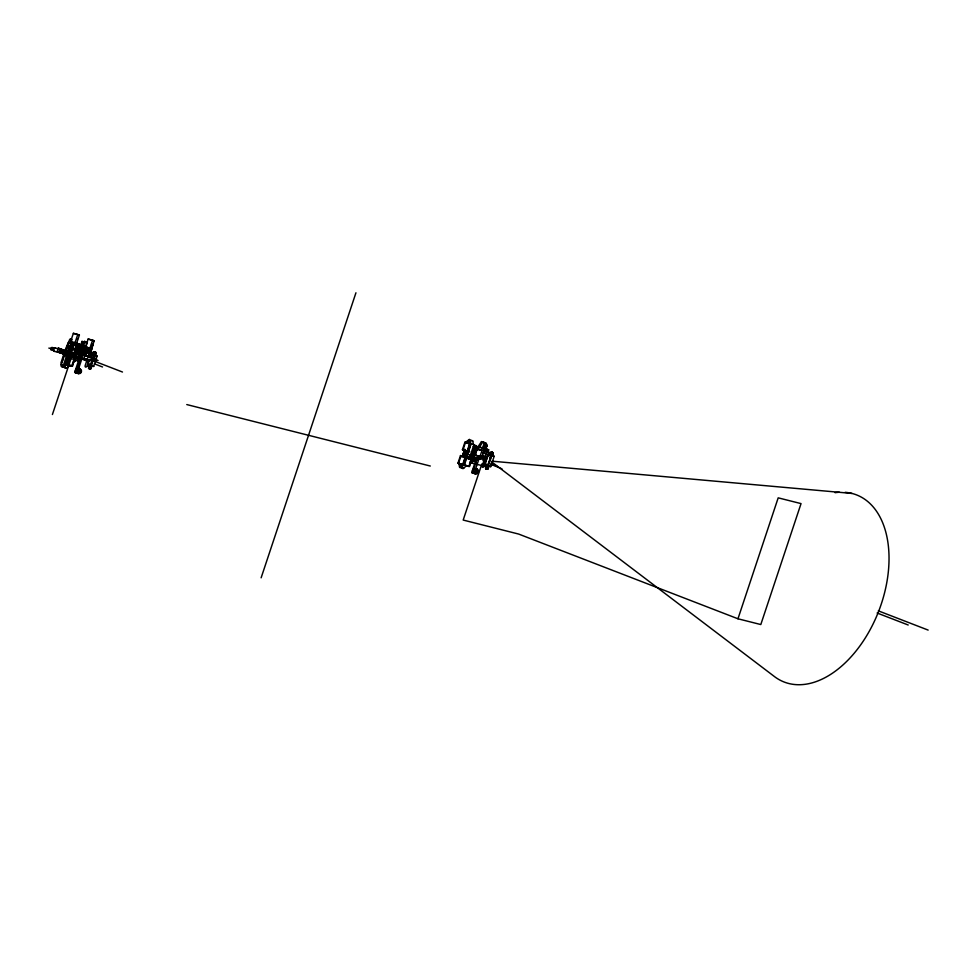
<?xml version="1.0" encoding="UTF-8"?>
<svg xmlns="http://www.w3.org/2000/svg" width="977" height="977" viewBox="0 0 977 977"><rect width="100%" height="100%" fill="white"/><g stroke="black" fill="none" stroke-linecap="round" stroke-linejoin="round"><path stroke-width="1.47" d="M485.996 467.458C486.326 469.913 488.488 465.589 486.412 466.566M90.421 366.619L89.713 368.097L88.883 367.792M485.874 467.482C486.241 470.401 488.842 465.308 486.375 466.42M86.391 359.047L87.429 359.854M486.253 450.788C486.68 454.012 489.221 448.235 486.607 449.957M488.012 451.154L488.024 450.312M490.442 453.682C490.662 456.943 493.446 451.386 490.82 452.876M91.569 361.38L90.275 365.288L91.386 365.557L95.27 353.454L94.83 351.842L93.67 352.233M92.046 366.045L90.678 368.854L88.467 367.853L88.724 368.476L90.116 368.28L91.191 365.728L93.682 366.448L97.138 356.055L95.514 355.628L96.173 352.966L95.111 352.147M491.7 455.514L492.261 452.498L490.442 452.778M490.723 466.664L487.315 465.504L490.723 466.664L494.179 456.271L492.555 455.844L493.214 453.181L491.602 451.997M90.299 366.912L89.2 367.975M483.957 448.932L484.763 448.528L473.625 445.915L470.255 455.416L470.499 456.332L472.477 456.674M89.286 350.279L90.043 351.525L90.69 349.571M470.682 456.418C480.904 460.069 483.163 460.301 483.578 448.064M481.099 457.847L482.284 458.311L482.113 457.089M470.914 458.824L471.72 456.406L474.504 457.395M475.604 457.676L475.066 459.3L475.884 457.749L480.794 458.787M71.639 343.819L70.026 343.208L73.373 333.316L79.393 335.074L76.059 344.93L70.747 343.599L78.075 346.432M70.026 343.208L74.46 344.331L77.794 334.427M75.119 350.804L76.23 351.085L75.168 354.285L77.378 354.834L80.065 346.75L73.19 344.392L78.954 346.652M67.303 355.555L57.142 351.598L58.29 348.142L66.705 351.17M66.167 352.184L59.377 350.291L59.951 348.569M60.721 352.502L61.295 350.78M61.82 352.782L62.406 351.061M71.15 355.213L62.955 352.038L63.297 351.012L74.325 354.333M68.292 356.08L62.858 353.979L63.151 353.124L64.482 353.637L60.134 352.538L64.226 354.114M63.737 356.336L62.039 362.223M66.241 348.826L68.414 343.049M70.613 354.614L67.157 353.735L63.42 365.325A1.82 1.136 -68.9 0 1 61.746 366.766A1.82 1.136 -68.9 0 1 61.209 364.763L64.641 354.456M68.207 347.983L68.781 346.261L69.892 346.542L69.318 348.264L68.207 347.983L78.661 351.879L77.549 351.598M67.999 351.561L71.602 340.753A1.82 1.136 -68.9 0 0 71.065 338.738A1.82 1.136 -68.9 0 0 69.379 340.191L65.789 350.999L67.608 351.402M77.439 367.926L80.358 368.927A2.882 1.807 -68.9 0 1 78.783 373.666L75.705 372.713L80.041 359.817L79.174 361.478L66.839 356.861L67.95 353.589M62.589 366.912A1.82 1.136 -68.9 0 0 64.751 365.838L68.121 355.713M68.915 352.966L72.445 342.707M69.062 353.857L65.532 364.629L72.115 366.29L75.058 358.889M69.428 352.905L72.469 343.782M68.475 357.118L66.094 364.165L70.918 365.447M69.88 352.905L72.664 344.429M62.955 352.038L69.892 353.796C69.501 351.842 69.636 353.051 71.48 353.308M69.514 356.69C69.111 358.571 66.9 366.338 64.971 364.458M69.672 355.701L70.185 354.15L71.187 354.395M70.796 352.819L70.588 353.43L74.667 354.077L70.796 352.819L74.667 354.077M70.881 352.587L73.617 344.368M62.443 366.998L63.725 367.328L66.998 364.384L69.294 357.435M70.698 353.222L71.626 350.413M72.567 347.604L73.495 344.796L72.677 344.478M67.535 364.519L70.136 356.703M71.431 352.795L74.032 344.979M70.857 356.007L71.37 354.443L75.034 355.555M52.404 414.529L72.042 355.506M72.725 353.442L71.639 353.845M72.005 356.287L72.53 354.736M72.701 354.248L72.909 353.625M62.858 353.979L73.19 356.593L73.483 355.726L88.492 360.415L78.893 357.814L78.612 358.681L79.943 359.194L80.224 358.339M73.715 355.03L75.29 350.291M74.484 355.958L73.971 357.509L79.943 359.194M79.491 348.484L77.281 347.922L76.804 349.363L75.693 349.082L76.743 345.919L83.387 347.763L74.46 344.331M73.873 355.262L70.393 354.37L69.88 355.933L74.521 357.106L74.814 356.239L85.768 359.56L78.893 357.814M74.24 358.571L71.907 365.593L72.725 365.911M74.716 358.474L72.115 366.29L66.998 364.384M76.89 351.964L78.184 348.044M75.559 357.155L75.278 358.022L74.191 357.741M78.795 347.653L76.487 354.798L75.168 354.285M77.806 354.089L79.455 349.143A1.869 1.172 -68.9 0 0 79.601 349.485M80.725 345.333L82.031 341.388L86.135 342.426M81.262 345.54L82.031 341.388M75.18 344.722L82.508 347.543L79.821 355.628L78.49 355.115L81.176 347.03L82.056 347.25M77.61 358.608L77.904 357.741M78.307 358.217L78.026 359.084L80.041 359.817M79.564 355.823L82.153 348.02L90.91 350.682L94.207 340.778L88.162 339.031L85.439 347.214L84.559 346.994M82.19 357.851L77.11 373.153L74.667 372.359L78.355 361.27L79.174 361.478M80.578 356.373L82.691 350.022L84.914 350.584L83.228 355.665M81.726 357.814L84.022 350.535L82.691 350.022M85.475 347.983L87.356 342.329L84.449 341.4L81.897 345.199M84.364 355.872L86.599 349.131L88.406 349.839M85.695 356.385L87.93 349.644L89.286 350.047L92.595 340.155M81.396 347.262L88.077 349.607L86.916 353.076L89.225 353.662M91.227 349.412L92.974 344.148L91.765 349.619A1.869 1.172 -68.9 0 0 91.411 349.033M88.797 360.476L86.977 365.935A1.453 0.916 -68.9 0 1 85.634 367.096A1.453 0.916 -68.9 0 1 85.207 365.496L89.75 351.83A1.453 0.916 -68.9 0 1 91.093 350.67A1.453 0.916 -68.9 0 1 91.52 352.282L89.713 357.741M90.153 357.02L91.093 354.211L94.317 355.42L91.044 365.251L87.82 364.042L89.225 359.829M89.505 359.902L87.82 364.042M90.446 357.093L91.093 354.211M89.09 363.664L88.174 366.399A1.453 0.916 -68.9 0 0 87.967 364.897M91.814 355.469L92.717 352.746A1.453 0.916 -68.9 0 1 91.374 353.906M261.128 577.822L355.946 292.782M472.099 459.105L469.155 466.505L457.993 463.074L460.485 455.575L462.377 456.051L464.319 450.214L466.64 451.105L465.394 454.867L463.074 453.975M466.64 451.105L462.426 449.725L464.918 442.227L470.841 444.071M476.788 459.972L476.214 461.694L463.88 457.077L464.454 455.355L477.069 460.045L477.936 457.456M463.88 457.077L464.991 457.358L465.565 455.636M464.918 442.227L469.51 443.998L462.573 464.844L464.002 464.673L470.658 444.584L469.888 442.031L468.215 443.057L467.433 441.421L465.223 443.216L463.281 449.041L465.174 449.518L462.683 457.041L460.778 456.552L458.836 462.377L459.617 464.93L460.924 463.892L463.904 464.918L457.993 463.074M469.412 464.405L470.816 460.191M471.329 459.996L469.155 466.505L463.183 464.356L469.717 444.706L470.535 445.023L469.51 443.998M473.491 453.475L476.092 445.659L470.963 443.753L469.461 439.332L465.467 442.361M474.48 457.468L475.579 457.749L472.831 456.686L472.318 458.237L464.454 455.355M473.503 454.891L475.836 447.881M473.344 460.668L471.928 463.086L473.234 459.141M475.372 455.319A1.869 1.172 -68.9 0 0 475.054 455.538L477.106 449.359A1.734 1.075 -68.9 0 0 477.252 449.811M475.103 461.413L475.384 460.546M472.526 472.404L474.492 473.369A2.882 1.807 -68.9 0 0 476.068 468.63L477.399 469.143A2.882 1.807 -68.9 0 1 475.823 473.882L471.708 472.575L475.396 461.486M471.708 472.575L472.819 472.856L477.081 458.201M479.231 458.066L474.138 473.369L472.819 472.856M482.516 448.211L484.397 442.557L482.87 441.958L481.478 441.616L478.083 446.672L479.267 447.136L474.248 445.707M482.284 458.311L483.09 455.893L481.905 455.429L486.558 456.76L485.374 456.308M486.241 453.719L482.772 452.839L483.957 453.291L485.105 449.823L483.92 449.371M481.869 463.916L463.183 520.057L518.628 534.053L737.965 618.783L760.802 624.547L801.042 503.607L778.193 497.843L737.965 618.783M484.189 461.901L482.87 465.846L471.928 463.086M488.048 452.119L488.671 449.799L482.797 448.248M488.085 465.467L484.861 464.258L488.134 454.427L491.346 455.636L487.792 465.394L491.346 455.636M488.415 454.5L484.861 464.258M486.119 463.892L485.215 466.615A1.453 0.916 -68.9 0 0 485.007 465.113M488.854 455.697L489.758 452.962A1.453 0.916 -68.9 0 1 488.915 454.049M489.904 457.7L490.772 455.087L492.225 455.648M486.351 467.995C483.676 468.765 489.33 469.473 488.231 465.944L488.756 466.066M488.427 465.773L491.883 455.38L494.179 456.271M485.984 468.862L487.718 469.07L489.086 466.273M73.763 353.491L76.597 345.699M77.708 350.34L78.368 348.374M79.503 359.609L80.041 357.985L84.156 359.035M83.411 354.895L85.072 349.913M472.147 454.354L474.224 448.138L482.113 450.128L480.037 456.357L472.147 454.354L481.221 456.821L480.037 456.357M473.332 454.818L475.408 448.602L482.162 450.299M487.511 451.911L488.134 449.591M63.981 365.813L64.018 365.068M87.393 350.487L88.077 349.607M485.105 449.823L484.018 450.763M487.34 450.898L487.034 450.153M491.773 453.853L491.004 454.586L490.515 453.902M488.048 468.215L488.024 466.566M487.987 468.276L488.073 466.786M483.627 458.689C485.862 456.137 484.653 462.243 483.42 459.556M63.957 366.07L64.128 364.934M76.267 360.269L73.629 361.942M469.229 452.058L469.656 451.398M473.308 460.497L471.793 462.023L470.193 461.926M82.434 346.811L85.829 341.742M482.87 441.958L479.475 447.026L484.763 448.528M76.719 368.378L76.304 368.817A2.882 1.807 -68.9 0 0 75.4 371.541L75.705 372.713L74.667 372.359M475.494 448.016L474.382 448.174M478.156 449.041L476.947 448.98M487.205 451.264L487.022 449.994M483.945 458.665L484.739 458.702M95.221 354.7L95.343 352.844M94.317 354.224L94.354 352.465M95.306 354.614L95.245 352.624L96.173 352.966M65.068 368.011L66.351 368.341L69.611 365.398M458.531 463.208L460.045 467.629L464.576 464.734L470.963 443.753M459.312 466.859L463.013 468.667L466.652 465.614M492.726 452.388L490.698 452.449M475.53 446.123L476.3 446.477L473.882 445.109M83.595 358.376L82.972 358.571M483.762 443.131L486.021 443.228A2.882 1.807 -68.9 0 1 484.445 447.967L482.797 447.649M486.802 449.249L486.693 449.322A1.734 1.075 -68.9 0 0 486.18 449.994M487.34 449.457L487.23 449.53A1.734 1.075 -68.9 0 0 486.949 449.835M475.14 469.045L477.301 469.033M75.168 360.94L73.837 361.331M94.158 354.492L94.977 353.088L94.183 352.343M491.04 452.827L491.687 452.803M78.612 368.488L80.261 368.805M75.803 372.823L77.464 373.153A2.882 1.807 -68.9 0 0 79.039 368.414L78.929 368.292M471.354 440.432L472.636 440.761L473.589 444.767M492.078 461.193L851.968 493.434M60.379 349.119L54.101 347.971A1.82 1.417 -75.8 0 0 54.81 351.305M94.024 359.182A1.82 1.417 -75.8 0 0 93.157 357.399L92.058 357.545A1.82 1.417 -75.8 0 0 91.423 360.366A1.82 1.417 -75.8 0 0 93.719 360.073M71.443 353.356L70.955 353.21M86.623 347.507L89.86 348.325L76.633 343.208M79.393 335.074L73.373 333.316M94.207 340.778L88.162 339.031M87.356 342.329L84.449 341.4M483.004 442.202L485.923 443.118M70.6 341.474L75.021 342.597M68.427 342.145L65.386 349.51L67.291 349.986M84.327 346.75L86.55 347.311L77.305 343.733M483.334 448.455L488.671 449.799M85.976 349.045L83.265 348.288M87.954 349.937L90.91 350.682M78.123 349.876L79.235 350.157L68.781 346.261M86.892 352.917L89.2 353.491M483.957 453.291L486.265 453.878M94.317 355.42L91.044 365.251M462.426 449.725L464.319 450.214M68.28 350.56L69.599 350.89M86.025 355.506L93.157 357.399M52.208 347.543L55.066 348.264A1.356 1.05 -75.8 0 0 53.65 349.168A1.356 1.05 -75.8 0 0 54.211 350.828M95.868 358.571A1.356 1.05 -75.8 0 0 94.378 360.159A1.356 1.05 -75.8 0 0 96.088 360.818A1.356 1.05 -75.8 0 0 95.868 358.571L92.131 357.509M59.377 350.291L69.66 353.943M78.49 355.115L80.92 355.726M95.807 359.939L98.091 360.513M57.142 351.598L63.151 353.124M71.15 355.139L69.074 354.48L70.442 354.871M471.72 456.406L472.831 456.686M54.065 351.28L60.513 352.905M85.109 359.109L92.009 360.855M65.312 354.773L67.596 355.359M82.105 358.999L87.979 360.55M65.337 355.836L63.444 355.359L60.953 362.858L62.015 365.422M66.839 356.861L67.95 357.142M464.283 463.757L462.06 465.553L461.278 463.904M467.959 465.663L469.766 466.127L468.96 465.858M186.778 404.563L430.295 466.029M48.85 348.093L51.781 348.826M67.413 355.127L79.748 359.744M87.454 360.342L86.11 360.012A1.734 1.075 -68.9 0 1 86.037 359.084M71.199 354.382L70.417 354.187M70.576 354.126L69.049 353.674L70.185 354.15M481.478 441.616L484.433 442.74M485.557 445.683L486.986 446.233M470.181 440.114L472.795 441.115M484.287 448.016L483.114 447.454A2.882 1.807 -68.9 0 0 484.69 442.715L484.592 442.605M491.297 452.046L493.116 452.827M490.991 452.192L491.846 452.522M492.359 452.852L493.214 453.181M492.371 453.255L493.226 453.584M492.31 453.682L493.165 454M479.902 449.738L481.771 450.446L478.51 449.383M490.772 455.087L492.555 455.844M488.134 454.427L491.065 455.563M463.013 449.872L465.321 450.776M878.323 610.845L928.15 630.092M463.635 452.29L465.956 453.181M468.044 454.317L472.624 456.088M463.354 453.133L465.675 454.024M490.979 463.855L496.866 466.151M877.114 613.006L908.207 625.011M472.599 457.37L475.347 458.433M465.516 456.735L468.215 457.786M461.059 455.722L464.698 456.943L460.485 455.575M464.991 457.358L476.214 461.694M487.621 467.775L488.476 468.105M487.413 468.166L488.268 468.496M488.012 468.826L486.864 468.533M485.508 468.068L486.839 469.192M485.606 468.41L486.448 468.74M486.864 468.752L487.718 469.07M485.764 468.691L487.413 469.229M476.031 473.308A1.966 1.233 -68.9 0 0 478.376 472.147L476.935 471.598A1.966 1.233 -68.9 0 1 476.141 472.831M461.132 467.311L463.745 468.325M474.333 473.418L475.665 473.93M94.561 351.781L95.917 352.343M94.268 351.818L96.076 352.612M93.963 351.976L94.806 352.306M95.343 353.027L96.186 353.356M95.27 353.454L96.125 353.784M77.281 347.922L78.612 348.435M97.138 356.055L93.743 354.871L95.514 355.628M94.903 361.38L122.491 372.029M58.29 348.142L66.766 351.427M63.297 351.012L68.769 353.112M69.892 353.796L78.087 356.959M54.187 347.922L55.066 348.264M73.483 355.726L74.814 356.239M82.215 359.133L87.637 361.221M94.403 363.835L102.536 366.986M65.813 353.222L67.157 353.735M73.19 356.593L74.521 357.106M67.132 355.994L71.174 357.558M90.275 365.288L93.682 366.448M90.58 367.56L91.435 367.889M90.373 367.95L91.227 368.28M89.933 367.853L90.971 368.61M89.823 368.524L90.678 368.854M88.565 368.195L90.373 369.013M88.724 368.476L90.067 369.05M79.894 371.382L81.335 371.932M63.42 365.325L64.751 365.838M61.209 364.763L62.54 365.276M64.091 367.096L66.705 368.109M62.284 366.644L64.897 367.657M77.293 373.202L78.624 373.715M473.161 446.648L474.346 447.112M474.224 448.138L475.408 448.602M473.564 450.104L474.749 450.556M470.328 455.111L471.512 455.575M480.012 458.787L481.197 459.251M77.085 343.501L88.992 348.105M76.401 343.684L83.008 346.249M76.621 343.916L83.228 346.481M490.747 464.234L501.983 468.862M474.285 451.313L475.42 452.571A2.919 1.82 -68.9 0 1 475.494 453.963M475.433 446.171L475.872 446.892M491.773 461.974L774.04 676.255A100.313 62.613 -68.9 0 0 878.75 611.052A100.313 62.613 -68.9 0 0 845.142 492.323M90.067 368.231C91.997 367.657 90.238 369.123 89.676 367.865M474.456 452.119L474.956 452.888M474.175 473.564L473.76 472.282M77.134 373.336L76.817 372.701M78.111 351.732L78.38 352.355A2.919 1.82 -68.9 0 1 78.27 354.504M89.322 365.935A1.453 0.916 -68.9 0 1 90.58 366.253A1.453 0.916 -68.9 0 1 89.921 368.207A1.453 0.916 -68.9 0 1 88.675 367.902M93.865 352.282A1.453 0.916 -68.9 0 1 95.16 353.1A1.453 0.916 -68.9 0 1 93.707 354.798M93.645 359.17A1.356 1.05 -75.8 0 0 92.461 357.826A1.356 1.05 -75.8 0 0 91.582 359.768A1.441 1.124 -75.8 0 0 93.267 360.171A1.356 1.05 -75.8 0 1 91.582 359.768A1.441 1.124 -75.8 0 1 92.449 357.741L92.754 357.704A1.441 1.124 -75.8 0 1 93.719 359.17M60.928 349.424A1.82 1.417 -75.8 0 1 62.43 350.316M61.954 352.489A1.82 1.417 -75.8 0 1 59.744 352.038M86.22 358.974A1.82 1.417 -75.8 0 1 84.388 358.376A1.82 1.417 -75.8 0 1 84.926 355.97A1.82 1.417 -75.8 0 1 86.843 356.141M55.213 347.824A1.82 1.417 -75.8 0 1 55.799 348.313M52.184 350.01A1.356 1.05 -75.8 0 1 50.78 349.461A1.356 1.05 -75.8 0 1 51.39 347.653A1.356 1.05 -75.8 0 1 52.782 348.191M71.443 339.569A1.82 1.136 -68.9 0 1 71.761 339.349M55.347 348.337A1.441 1.124 -75.8 0 0 54.81 348.117L54.504 348.166A1.441 1.124 -75.8 0 0 54.187 350.914M80.419 369.746A1.966 1.233 -68.9 0 1 81.128 372.408A1.966 1.233 -68.9 0 1 78.844 372.738M79.613 369.355A1.966 1.233 -68.9 0 1 79.98 369.965M80.016 370.881A1.966 1.233 -68.9 0 1 79.699 371.846M79.1 372.603A1.966 1.233 -68.9 0 1 77.794 372.799M71.687 353.344A2.919 1.82 -68.9 0 1 71.871 352.575M90.397 351.915A1.869 1.172 -68.9 0 1 89.029 351.976A1.869 1.172 -68.9 0 1 88.87 350.169M835.103 492.689A100.313 62.613 -68.9 0 1 839.438 492.249M476.117 455.734A1.869 1.172 -68.9 0 0 474.504 455.331L476.581 449.286A1.734 1.075 -68.9 0 0 478.583 448.993M487.108 452.229A1.734 1.075 -68.9 0 1 485.899 450.837M485.313 457.749A1.869 1.172 -68.9 0 0 483.542 458.005A1.869 1.172 -68.9 0 0 483.151 460.533L483.371 460.778A1.869 1.172 -68.9 0 0 483.957 460.924M472.477 471.061A2.882 1.807 -68.9 0 1 473.344 469.033M477.106 470.084A1.966 1.233 -68.9 0 1 478.376 472.147M476.031 469.412A1.966 1.233 -68.9 0 1 476.361 469.424M475.31 454.745A2.919 1.82 -68.9 0 1 474.993 455.477M490.662 452.754A1.453 0.916 -68.9 0 1 492.164 452.815A1.453 0.916 -68.9 0 1 491.248 454.952A1.453 0.916 -68.9 0 1 490.234 453.78M486.119 466.408A1.453 0.916 -68.9 0 1 487.621 466.481A1.453 0.916 -68.9 0 1 486.705 468.606A1.453 0.916 -68.9 0 1 485.691 467.433M486.082 444.059A1.966 1.233 -68.9 0 1 486.79 446.709A1.966 1.233 -68.9 0 1 484.507 447.039M484.983 443.509A1.966 1.233 -68.9 0 1 485.496 443.912M485.679 445.182A1.966 1.233 -68.9 0 1 485.08 446.574M484.763 446.916A1.966 1.233 -68.9 0 1 483.444 447.1M76.804 338.824L77.671 338.714L76.804 338.824M91.582 344.527L92.449 344.417L91.582 344.527M460.069 465.846C461.107 468.276 461.596 463.061 460.069 465.846M468.239 441.274C469.278 443.705 469.778 438.49 468.239 441.274M486.79 452.046L482.247 465.711A1.453 0.916 -68.9 0 0 482.675 467.311A1.453 0.916 -68.9 0 0 484.018 466.151L488.561 452.498A1.453 0.916 -68.9 0 0 488.134 450.898A1.453 0.916 -68.9 0 0 486.79 452.046M82.886 354.358L81.494 354.004L89.64 356.959L82.886 354.358M466.444 454.525L467.275 454.842L466.444 454.525"/></g></svg>
